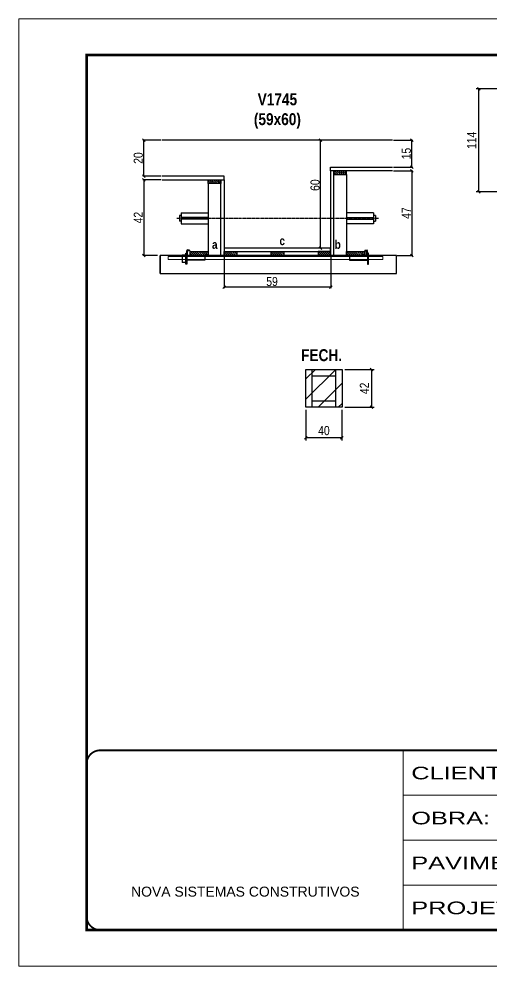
# Model space of a CAD drawing. Extents: x 3309 to 10008, y -2522 to 14608.
# Drawn here: x 4908 to 5431, y 5518 to 6568 of the extents above; entities that cross this region are included whole.
import ezdxf

# ---------------------------------------------------------------- set-up
doc = ezdxf.new("R2010")
doc.units = 0
for name, pattern in [('CONTINUO', [0]), ('DASHED', [0.75, 0.5, -0.25]), ('HIDDEN', [0.375, 0.25, -0.125])]:
    doc.linetypes.add(name, pattern=pattern)
for name, color, linetype in [('barrote', 251, 'Continuous'), ('COTA', 241, 'Continuous'), ('detalhes', 4, 'Continuous'), ('NOMENCLATURA', 7, 'Continuous'), ('Painéis', 200, 'Continuous'), ('presilha', 1, 'Continuous'), ('SARR_2.2x10', 60, 'Continuous'), ('SARR_2.2x7', 40, 'Continuous'), ('SARR_3.5x7', 81, 'Continuous'), ('TENSOR', 3, 'Continuous')]:
    doc.layers.add(name, color=color, linetype=linetype)
for name, color, linetype, lineweight in [('CONCRETO', 251, 'Continuous', 25), ('Folhas', 255, 'Continuous', 9), ('Hachura', 251, 'Continuous', 9), ('SARRAFO DE PRESSAO', 251, 'DASHED', 9), ('SCO-___-LAJ', 2, 'Continuous', 0)]:
    doc.layers.add(name, color=color, linetype=linetype, lineweight=lineweight)
doc.styles.add('ARIAL', font='arial.ttf')
doc.styles.add('COTA TECNICA', font='techl___.ttf', dxfattribs={"height": 10})
doc.styles.add('COTA TECNICA 2X', font='techl___.ttf', dxfattribs={"height": 10})
doc.styles.add('TECNICA', font='techb___.ttf', dxfattribs={"height": 10})
doc.styles.add('Tecnologia', font='')
doc.styles.get('Tecnologia').set_extended_font_data('Forgotten Futurist')
doc.dimstyles.new('PAINEL', dxfattribs={"dimtxt": 10, "dimasz": 3, "dimexe": 3, "dimexo": 3, "dimgap": 3, "dimtad": 1, "dimdec": 1, "dimzin": 12, "dimdsep": 46, "dimtxsty": 'COTA TECNICA', "dimblk1": 'OBLIQUE', "dimblk2": 'OBLIQUE', "dimsah": 1, "dimcen": 0.9, "dimclrd": 4, "dimclre": 4, "dimclrt": 240, "dimadec": 1, "dimazin": 3, "dimtfac": 1, "dimtdec": 1, "dimtmove": 0, "dimatfit": 3, "dimfxl": 1, "dimtolj": 1, "dimtzin": 12, "dimarcsym": 0})
doc.dimstyles.new('SECAO', dxfattribs={"dimscale": 0.333333, "dimtxt": 5, "dimasz": 9, "dimexe": 3, "dimexo": 3, "dimgap": 3, "dimtad": 1, "dimdec": 1, "dimlfac": 0.5, "dimzin": 12, "dimdsep": 46, "dimtxsty": 'COTA TECNICA 2X', "dimblk1": 'OBLIQUE', "dimblk2": 'OBLIQUE', "dimsah": 1, "dimcen": 0.9, "dimclrd": 4, "dimclre": 4, "dimclrt": 240, "dimadec": 1, "dimazin": 3, "dimtfac": 1, "dimtdec": 1, "dimtmove": 0, "dimatfit": 3, "dimfxl": 1, "dimtolj": 1, "dimtzin": 12, "dimarcsym": 0})

# ---------------------------------------------------------------- blocks, each defined once
blk = doc.blocks.new('9999999999')
at = {"color": 30, "linetype": 'CONTINUO'}
for p, q in [((98564.6, 34230.2), (98564.6, 34429.4)), ((98564.6, 34379.6), (99584, 34379.6)), ((98564.6, 34329.8), (99488, 34329.8)), ((98564.6, 34280), (99488, 34280))]:
    blk.add_line(p, q, dxfattribs=at)
at = {"color": 30, "linetype": 'CONTINUO', "const_width": 2}
blk.add_lwpolyline([(99584, 34230.2), (99584, 34414.4, 0.414214), (99569, 34429.4), (98229, 34429.4, 0.414214), (98214, 34414.4), (98214, 34245.2, 0.414214), (98229, 34230.2), (99584, 34230.2)], format="xyb", dxfattribs=at)
at = {"layer": 'Folhas'}
blk.add_lwpolyline([(98139, 34190.2), (99624, 34190.2), (99624, 35240.2), (98139, 35240.2)], close=True, dxfattribs=at)
at = {"layer": 'Folhas', "color": 30, "const_width": 3}
blk.add_lwpolyline([(98214, 34230.2), (99584, 34230.2), (99584, 35200.2), (98214, 35200.2)], close=True, dxfattribs=at)
at = {"color": 7, "linetype": 'Continuous', "ltscale": 5, "style": 'ARIAL'}
blk.add_text('NOVA SISTEMAS CONSTRUTIVOS', height=11.059, dxfattribs=at).set_placement((98263.2, 34267.2))
at = {"layer": 'Folhas', "color": 7, "style": 'Tecnologia', "width": 1.5}
for s, p in [('CLIENTE:', (98573.7, 34397.2)), ('OBRA:', (98573.7, 34347.3)), ('PAVIMENTO:', (98573.7, 34297.5)), ('PROJETO:', (98573.7, 34247.7))]:
    blk.add_text(s, height=14, dxfattribs=at).set_placement(p)
blk = doc.blocks.new('_Oblique')
at = {"color": 0, "linetype": 'ByBlock', "lineweight": -2}
blk.add_line((-0.5, -0.5), (0.5, 0.5), dxfattribs=at)
blk = doc.blocks.new('*D3597')
at = {"layer": 'COTA', "color": 4, "lineweight": -2, "transparency": 16777216}
for p, q in [((5135.3, 6304.6), (5135.3, 6269.5)), ((5253.3, 6304.6), (5253.3, 6269.5)), ((5253.3, 6270.5), (5135.3, 6270.5))]:
    blk.add_line(p, q, dxfattribs=at)
at = {"layer": 'Defpoints', "color": 0, "transparency": 16777216}
for p in [(5135.3, 6305.6), (5253.3, 6305.6), (5135.3, 6270.5)]:
    blk.add_point(p, dxfattribs=at)
at = {"layer": 'COTA', "color": 4, "lineweight": -2, "transparency": 16777216, "xscale": 3, "yscale": 3, "zscale": 3, "rotation": 180}
blk.add_blockref('_Oblique', (5135.3, 6270.5), dxfattribs=at)
at = {"layer": 'COTA', "color": 4, "lineweight": -2, "transparency": 16777216, "xscale": 3, "yscale": 3, "zscale": 3}
blk.add_blockref('_Oblique', (5253.3, 6270.5), dxfattribs=at)
at = {"layer": 'COTA', "color": 240, "transparency": 16777216, "insert": (5188.3, 6276.7), "char_height": 10, "attachment_point": 5, "style": 'COTA TECNICA 2X'}
blk.add_mtext('\\A1;59', dxfattribs=at)
blk = doc.blocks.new('PRESILHA METÁLICA 1')
at = {"layer": 'presilha'}
for p, q in [((7.5, 10.6), (7.5, 19.9)), ((12, 21), (8.6, 21)), ((9, 11.6), (9, 18.9)), ((12, 19.5), (9.6, 19.5)), ((12, 21), (12, 19.5)), ((0, 13), (6, 13)), ((0, 13), (0, 0)), ((6, 0), (0, 0)), ((6, 15.5), (7.5, 15.5)), ((6, -2.5), (6, 15.5)), ((6, 13), (6, 0)), ((7.5, 15.5), (7.5, -2.5)), ((37.5, 4.1), (7.5, 4.1)), ((37.5, 11), (9.6, 11)), ((37.5, 11), (37.5, 4.1)), ((7.5, -2.5), (6, -2.5))]:
    blk.add_line(p, q, dxfattribs=at)
for centre, radius, start, end in [((8.6, 19.9), 1.14, 90, 180), ((9.6, 18.9), 0.57, 90, 180), ((9.6, 11.6), 0.57, 180, 270)]:
    blk.add_arc(centre, radius, start, end, dxfattribs=at)
blk = doc.blocks.new('PRESILHA METÁLICA 2')
at = {"layer": 'presilha'}
for p, q in [((-5.2, 23.5), (-5.2, 22)), ((-5.2, 23.5), (-1.9, 23.5)), ((-5.2, 22), (-2.8, 22)), ((-2.2, 14.1), (-2.2, 21.4)), ((0.8, 18), (-0.8, 18)), ((-0.8, 18), (-0.8, 0)), ((-0.8, 14.6), (-0.8, 22.4)), ((0.8, 0), (0.8, 18)), ((-30.8, 13.5), (-30.8, 6.6)), ((-30.8, 13.5), (-2.8, 13.5)), ((-30.8, 6.6), (-0.8, 6.6)), ((-0.8, 0), (0.8, 0))]:
    blk.add_line(p, q, dxfattribs=at)
for centre, radius, start, end in [((-2.8, 21.4), 0.57, 0, 90), ((-1.9, 22.4), 1.14, 0, 90), ((-2.8, 14.1), 0.57, 270, 0)]:
    blk.add_arc(centre, radius, start, end, dxfattribs=at)
blk = doc.blocks.new('*D3598')
at = {"layer": 'COTA', "color": 4, "lineweight": -2, "transparency": 16777216}
for p, q in [((5065.6, 6389.6), (5045.2, 6389.6)), ((5046.2, 6389.6), (5046.2, 6305.6)), ((5061.4, 6305.6), (5045.2, 6305.6))]:
    blk.add_line(p, q, dxfattribs=at)
at = {"layer": 'Defpoints', "color": 0, "transparency": 16777216}
for p in [(5066.6, 6389.6), (5046.2, 6305.6), (5062.4, 6305.6)]:
    blk.add_point(p, dxfattribs=at)
at = {"layer": 'COTA', "color": 4, "lineweight": -2, "transparency": 16777216, "xscale": 3, "yscale": 3, "zscale": 3}
for p, rotation in [((5046.2, 6389.6), 90), ((5046.2, 6305.6), 270)]:
    blk.add_blockref('_Oblique', p, dxfattribs=dict(at, rotation=rotation))
at = {"layer": 'COTA', "color": 240, "transparency": 16777216, "insert": (5040.1, 6347.6), "char_height": 10, "attachment_point": 5, "rotation": 90, "style": 'COTA TECNICA 2X'}
blk.add_mtext('\\A1;42', dxfattribs=at)
blk = doc.blocks.new('*D3599')
at = {"layer": 'COTA', "color": 4, "lineweight": -2, "transparency": 16777216}
for p, q in [((5322.9, 6399.6), (5344.2, 6399.6)), ((5343.2, 6399.6), (5343.2, 6305.6)), ((5327.1, 6305.6), (5344.2, 6305.6))]:
    blk.add_line(p, q, dxfattribs=at)
at = {"layer": 'Defpoints', "color": 0, "transparency": 16777216}
for p in [(5321.9, 6399.6), (5326.1, 6305.6), (5343.2, 6305.6)]:
    blk.add_point(p, dxfattribs=at)
at = {"layer": 'COTA', "color": 4, "lineweight": -2, "transparency": 16777216, "xscale": 3, "yscale": 3, "zscale": 3}
for p, rotation in [((5343.2, 6399.6), 90), ((5343.2, 6305.6), 270)]:
    blk.add_blockref('_Oblique', p, dxfattribs=dict(at, rotation=rotation))
at = {"layer": 'COTA', "color": 240, "transparency": 16777216, "insert": (5337.1, 6352.6), "char_height": 10, "attachment_point": 5, "rotation": 90, "style": 'COTA TECNICA 2X'}
blk.add_mtext('\\A1;47', dxfattribs=at)
blk = doc.blocks.new('*D3600')
at = {"layer": 'COTA', "color": 4, "lineweight": -2, "transparency": 16777216}
for p, q in [((5252.3, 6433.6), (5241.1, 6433.6)), ((5242.1, 6313.6), (5242.1, 6433.6)), ((5252.3, 6313.6), (5241.1, 6313.6))]:
    blk.add_line(p, q, dxfattribs=at)
at = {"layer": 'Defpoints', "color": 0, "transparency": 16777216}
for p in [(5242.1, 6433.6), (5253.3, 6433.6), (5253.3, 6313.6)]:
    blk.add_point(p, dxfattribs=at)
at = {"layer": 'COTA', "color": 4, "lineweight": -2, "transparency": 16777216, "xscale": 3, "yscale": 3, "zscale": 3}
for p, rotation in [((5242.1, 6433.6), 90), ((5242.1, 6313.6), 270)]:
    blk.add_blockref('_Oblique', p, dxfattribs=dict(at, rotation=rotation))
at = {"layer": 'COTA', "color": 240, "transparency": 16777216, "insert": (5236, 6383.6), "char_height": 10, "attachment_point": 5, "rotation": 90, "style": 'COTA TECNICA 2X'}
blk.add_mtext('\\A1;60', dxfattribs=at)
blk = doc.blocks.new('*D3601')
at = {"layer": 'COTA', "color": 4, "lineweight": -2, "transparency": 16777216}
for p, q in [((5322.9, 6433.6), (5344.2, 6433.6)), ((5343.2, 6403.6), (5343.2, 6433.6)), ((5322.9, 6403.6), (5344.2, 6403.6))]:
    blk.add_line(p, q, dxfattribs=at)
at = {"layer": 'Defpoints', "color": 0, "transparency": 16777216}
for p in [(5321.9, 6433.6), (5343.2, 6433.6), (5321.9, 6403.6)]:
    blk.add_point(p, dxfattribs=at)
at = {"layer": 'COTA', "color": 4, "lineweight": -2, "transparency": 16777216, "xscale": 3, "yscale": 3, "zscale": 3}
for p, rotation in [((5343.2, 6433.6), 90), ((5343.2, 6403.6), 270)]:
    blk.add_blockref('_Oblique', p, dxfattribs=dict(at, rotation=rotation))
at = {"layer": 'COTA', "color": 240, "transparency": 16777216, "insert": (5337.1, 6418.6), "char_height": 10, "attachment_point": 5, "rotation": 90, "style": 'COTA TECNICA 2X'}
blk.add_mtext('\\A1;15', dxfattribs=at)
blk = doc.blocks.new('*D3618')
at = {"layer": 'COTA', "color": 4, "lineweight": -2, "transparency": 16777216}
for p, q in [((5065.6, 6433.6), (5045.2, 6433.6)), ((5046.2, 6393.6), (5046.2, 6433.6)), ((5065.6, 6393.6), (5045.2, 6393.6))]:
    blk.add_line(p, q, dxfattribs=at)
at = {"layer": 'Defpoints', "color": 0, "transparency": 16777216}
for p in [(5046.2, 6433.6), (5066.6, 6433.6), (5066.6, 6393.6)]:
    blk.add_point(p, dxfattribs=at)
at = {"layer": 'COTA', "color": 4, "lineweight": -2, "transparency": 16777216, "xscale": 3, "yscale": 3, "zscale": 3}
for p, rotation in [((5046.2, 6433.6), 90), ((5046.2, 6393.6), 270)]:
    blk.add_blockref('_Oblique', p, dxfattribs=dict(at, rotation=rotation))
at = {"layer": 'COTA', "color": 240, "transparency": 16777216, "insert": (5040.1, 6413.6), "char_height": 10, "attachment_point": 5, "rotation": 90, "style": 'COTA TECNICA 2X'}
blk.add_mtext('\\A1;20', dxfattribs=at)
blk = doc.blocks.new('*D3623')
at = {"layer": 'COTA', "color": 4, "lineweight": -2, "transparency": 16777216}
for p, q in [((5470.9, 6490.2), (5414.6, 6490.2)), ((5417.6, 6376.2), (5417.6, 6490.2)), ((5470.9, 6376.2), (5414.6, 6376.2))]:
    blk.add_line(p, q, dxfattribs=at)
at = {"layer": 'Defpoints', "color": 0, "transparency": 16777216}
for p in [(5417.6, 6490.2), (5473.9, 6490.2), (5473.9, 6376.2)]:
    blk.add_point(p, dxfattribs=at)
at = {"layer": 'COTA', "color": 4, "lineweight": -2, "transparency": 16777216, "xscale": 3, "yscale": 3, "zscale": 3}
for p, rotation in [((5417.6, 6490.2), 90), ((5417.6, 6376.2), 270)]:
    blk.add_blockref('_Oblique', p, dxfattribs=dict(at, rotation=rotation))
at = {"layer": 'COTA', "color": 240, "transparency": 16777216, "insert": (5409.5, 6433.2), "char_height": 10, "attachment_point": 5, "rotation": 90, "style": 'COTA TECNICA'}
blk.add_mtext('\\A1;114', dxfattribs=at)
blk = doc.blocks.new('*D3616')
at = {"layer": 'COTA', "color": 4, "lineweight": -2, "transparency": 16777216}
for p, q in [((5225.8, 6134.3), (5225.8, 6100.3)), ((5265.8, 6134.3), (5265.8, 6100.3)), ((5265.8, 6103.3), (5225.8, 6103.3))]:
    blk.add_line(p, q, dxfattribs=at)
at = {"layer": 'Defpoints', "color": 0, "transparency": 16777216}
for p in [(5225.8, 6137.3), (5265.8, 6137.3), (5225.8, 6103.3)]:
    blk.add_point(p, dxfattribs=at)
at = {"layer": 'COTA', "color": 4, "lineweight": -2, "transparency": 16777216, "xscale": 3, "yscale": 3, "zscale": 3, "rotation": 180}
blk.add_blockref('_Oblique', (5225.8, 6103.3), dxfattribs=at)
at = {"layer": 'COTA', "color": 4, "lineweight": -2, "transparency": 16777216, "xscale": 3, "yscale": 3, "zscale": 3}
blk.add_blockref('_Oblique', (5265.8, 6103.3), dxfattribs=at)
at = {"layer": 'COTA', "color": 240, "transparency": 16777216, "insert": (5245.8, 6111.4), "char_height": 10, "attachment_point": 5, "style": 'COTA TECNICA'}
blk.add_mtext('\\A1;40', dxfattribs=at)
blk = doc.blocks.new('*D3617')
at = {"layer": 'COTA', "color": 4, "lineweight": -2, "transparency": 16777216}
for p, q in [((5268.8, 6179.3), (5301.6, 6179.3)), ((5298.6, 6179.3), (5298.6, 6137.3)), ((5268.8, 6137.3), (5301.6, 6137.3))]:
    blk.add_line(p, q, dxfattribs=at)
at = {"layer": 'Defpoints', "color": 0, "transparency": 16777216}
for p in [(5265.8, 6179.3), (5265.8, 6137.3), (5298.6, 6137.3)]:
    blk.add_point(p, dxfattribs=at)
at = {"layer": 'COTA', "color": 4, "lineweight": -2, "transparency": 16777216, "xscale": 3, "yscale": 3, "zscale": 3}
for p, rotation in [((5298.6, 6179.3), 90), ((5298.6, 6137.3), 270)]:
    blk.add_blockref('_Oblique', p, dxfattribs=dict(at, rotation=rotation))
at = {"layer": 'COTA', "color": 240, "transparency": 16777216, "insert": (5290.6, 6158.3), "char_height": 10, "attachment_point": 5, "rotation": 90, "style": 'COTA TECNICA'}
blk.add_mtext('\\A1;42', dxfattribs=at)

msp = doc.modelspace()

# ---------------------------------------------------------------- hatches: boundary and pattern name
at = {"layer": 'Hachura', "linetype": 'ByBlock'}
h = msp.add_hatch(dxfattribs=at)
h.set_pattern_fill('ANSI31', color=256, scale=5)
h.paths.add_polyline_path([(5232.84, 6179.3), (5225.84, 6179.3), (5225.84, 6137.3), (5232.84, 6137.3)])
h.paths.add_polyline_path([(5258.84, 6172.3), (5258.84, 6179.3), (5232.84, 6179.3), (5232.84, 6172.3)])
h.paths.add_polyline_path([(5258.84, 6137.3), (5265.84, 6137.3), (5265.84, 6179.3), (5258.84, 6179.3)])
h.paths.add_polyline_path([(5232.84, 6172.3), (5232.84, 6144.3), (5258.84, 6144.3), (5258.84, 6172.3)])
h.paths.add_polyline_path([(5258.84, 6137.3), (5258.84, 6144.3), (5232.84, 6144.3), (5232.84, 6137.3)])
at = {"layer": 'SARR_2.2x10'}
h = msp.add_hatch(dxfattribs=at)
h.set_pattern_fill('ANSI31', color=256, scale=0.5, angle=90)
h.set_pattern_definition([(135, (38291.1888, -117206.5457), (-1.122532015, -1.122532015), [])])
h.paths.add_polyline_path([(5097.65, 6310.02), (5097.65, 6305.62), (5117.65, 6305.62), (5117.65, 6310.02)])
h = msp.add_hatch(dxfattribs=at)
h.set_pattern_fill('ANSI31', color=256, scale=0.5, angle=90)
h.set_pattern_definition([(135, (38464.3888, -117206.5457), (-1.122532015, -1.122532015), [])])
h.paths.add_polyline_path([(5270.85, 6310.02), (5270.85, 6305.62), (5290.85, 6305.62), (5290.85, 6310.02)])
at = {"layer": 'SARR_2.2x7'}
h = msp.add_hatch(dxfattribs=at)
h.set_pattern_fill('ANSI31', color=256, scale=0.5, angle=90)
h.set_pattern_definition([(135, (38365.1888, -117116.9457), (-1.122532015, -1.122532015), [])])
h.paths.add_polyline_path([(5256.85, 6399.62), (5256.85, 6395.22), (5270.85, 6395.22), (5270.85, 6399.62)])
h = msp.add_hatch(dxfattribs=at)
h.set_pattern_fill('ANSI31', color=256, scale=0.5, angle=90)
h.set_pattern_definition([(135, (38305.1888, -117126.9457), (-1.122532015, -1.122532015), [])])
h.paths.add_polyline_path([(5131.65, 6389.62), (5131.65, 6385.22), (5117.65, 6385.22), (5117.65, 6389.62)])
h = msp.add_hatch(dxfattribs=at)
h.set_pattern_fill('ANSI31', color=256, scale=0.5, angle=90)
h.set_pattern_definition([(135, (38370.7888, -117206.5457), (-1.122532015, -1.122532015), [])])
h.paths.add_polyline_path([(5149.25, 6305.62), (5149.25, 6310.02), (5135.25, 6310.02), (5135.25, 6305.62)])
h = msp.add_hatch(dxfattribs=at)
h.set_pattern_fill('ANSI31', color=256, scale=0.5, angle=90)
h.set_pattern_definition([(135, (38422.7888, -117206.5457), (-1.122532015, -1.122532015), [])])
h.paths.add_polyline_path([(5201.25, 6305.62), (5201.25, 6310.02), (5187.25, 6310.02), (5187.25, 6305.62)])
h = msp.add_hatch(dxfattribs=at)
h.set_pattern_fill('ANSI31', color=256, scale=0.5, angle=90)
h.set_pattern_definition([(135, (38450.7888, -117206.5457), (-1.122532015, -1.122532015), [])])
h.paths.add_polyline_path([(5239.25, 6310.02), (5239.25, 6305.62), (5253.25, 6305.62), (5253.25, 6310.02)])

# ---------------------------------------------------------------- linework, layer by layer
at = {"ltscale": 3}
for p, q in [((5087.65, 6352.8), (5087.65, 6340.8)), ((5087.65, 6352.8), (5117.65, 6352.8)), ((5300.85, 6352.8), (5270.85, 6352.8)), ((5300.85, 6352.8), (5300.85, 6340.8)), ((5085.65, 6349.8), (5085.65, 6343.8)), ((5087.65, 6349.8), (5085.65, 6349.8)), ((5087.65, 6343.8), (5085.65, 6343.8)), ((5117.65, 6347.8), (5087.65, 6347.8)), ((5117.65, 6345.8), (5087.65, 6345.8)), ((5270.85, 6347.8), (5300.85, 6347.8)), ((5270.85, 6345.8), (5300.85, 6345.8)), ((5302.85, 6349.8), (5300.85, 6349.8)), ((5300.85, 6343.8), (5302.85, 6343.8)), ((5302.85, 6349.8), (5302.85, 6343.8)), ((5087.65, 6340.8), (5117.65, 6340.8)), ((5300.85, 6340.8), (5270.85, 6340.8))]:
    msp.add_line(p, q, dxfattribs=at)
at = {"layer": 'barrote'}
msp.add_lwpolyline([(5064.2, 6285.62), (5326.11, 6285.62), (5326.11, 6305.62), (5064.2, 6305.62)], close=True, dxfattribs=at)
at = {"layer": 'CONCRETO', "linetype": 'Continuous'}
msp.add_line((5321.95, 6433.62), (5066.55, 6433.62), dxfattribs=at)
at = {"layer": 'detalhes', "color": 250}
msp.add_line((5064.2, 6285.62), (5064.2, 6305.62), dxfattribs=at)
at = {"layer": 'Painéis', "linetype": 'ByBlock'}
for p, q in [((5225.84, 6137.3), (5225.84, 6179.3)), ((5225.84, 6179.3), (5265.84, 6179.3)), ((5265.84, 6179.3), (5265.84, 6137.3)), ((5265.84, 6137.3), (5225.84, 6137.3))]:
    msp.add_line(p, q, dxfattribs=at)
at = {"layer": 'Painéis', "linetype": 'Continuous', "elevation": 0}
for points in [[(5321.95, 6399.62), (5253.25, 6399.62), (5253.25, 6403.62), (5321.95, 6403.62)], [(5066.55, 6389.62), (5135.25, 6389.62), (5135.25, 6393.62), (5066.55, 6393.62)]]:
    msp.add_lwpolyline(points, dxfattribs=at)
at = {"layer": 'Painéis', "linetype": 'Continuous'}
for points in [[(5256.85, 6305.62), (5256.85, 6399.62), (5253.25, 6399.62), (5253.25, 6305.62)], [(5131.65, 6305.62), (5131.65, 6389.62), (5135.25, 6389.62), (5135.25, 6305.62)], [(5253.25, 6313.62), (5135.25, 6313.62), (5135.25, 6310.02), (5253.25, 6310.02)]]:
    msp.add_lwpolyline(points, close=True, dxfattribs=at)
at = {"layer": 'SARR_2.2x10'}
for points in [[(5097.65, 6310.02), (5117.65, 6310.02), (5117.65, 6305.62), (5097.65, 6305.62)], [(5270.85, 6310.02), (5290.85, 6310.02), (5290.85, 6305.62), (5270.85, 6305.62)]]:
    msp.add_lwpolyline(points, close=True, dxfattribs=at)
at = {"layer": 'SARR_2.2x7', "linetype": 'Continuous'}
for p, q in [((5232.84, 6137.3), (5232.84, 6179.3)), ((5258.84, 6137.3), (5258.84, 6179.3)), ((5232.84, 6172.3), (5258.84, 6172.3)), ((5232.84, 6144.3), (5258.84, 6144.3))]:
    msp.add_line(p, q, dxfattribs=at)
at = {"layer": 'SARR_2.2x7', "elevation": 0}
for points in [[(5270.85, 6399.62), (5256.85, 6399.62), (5256.85, 6395.22), (5270.85, 6395.22)], [(5117.65, 6389.62), (5131.65, 6389.62), (5131.65, 6385.22), (5117.65, 6385.22)]]:
    msp.add_lwpolyline(points, close=True, dxfattribs=at)
at = {"layer": 'SARR_2.2x7'}
for points in [[(5135.25, 6310.02), (5149.25, 6310.02), (5149.25, 6305.62), (5135.25, 6305.62)], [(5187.25, 6310.02), (5201.25, 6310.02), (5201.25, 6305.62), (5187.25, 6305.62)], [(5253.25, 6310.02), (5239.25, 6310.02), (5239.25, 6305.62), (5253.25, 6305.62)]]:
    msp.add_lwpolyline(points, close=True, dxfattribs=at)
at = {"layer": 'SARR_3.5x7'}
for points in [[(5256.85, 6395.22), (5270.85, 6395.22), (5270.85, 6305.62), (5256.85, 6305.62)], [(5131.65, 6385.22), (5117.65, 6385.22), (5117.65, 6305.62), (5131.65, 6305.62)]]:
    msp.add_lwpolyline(points, close=True, dxfattribs=at)
at = {"layer": 'SCO-___-LAJ', "color": 1}
msp.add_lwpolyline([(5073.2, 6304.29), (5311.03, 6304.29), (5311.03, 6301.09), (5073.2, 6301.09)], close=True, dxfattribs=at)
at = {"layer": 'TENSOR', "linetype": 'HIDDEN', "ltscale": 0.5}
msp.add_line((5082.65, 6346.8), (5306.15, 6346.8), dxfattribs=at)

# ---------------------------------------------------------------- block references
at = {"layer": 'presilha', "xscale": 0.6666666666666666, "yscale": 0.6666666666666666, "zscale": 0.6666666666666666}
for name, p in [('PRESILHA METÁLICA 1', (5088.78, 6297.66)), ('PRESILHA METÁLICA 2', (5294.53, 6295.99))]:
    msp.add_blockref(name, p, dxfattribs=at)
at = {"layer": 'SARRAFO DE PRESSAO', "color": 6, "linetype": 'ByBlock'}
msp.add_blockref('9999999999', (-93231.11, -28672.37), dxfattribs=at)

# ---------------------------------------------------------------- texts
at = {"layer": 'detalhes', "style": 'TECNICA'}
for s, p in [('c', (5196.51, 6317.1)), ('b', (5257.75, 6312.97)), ('a', (5121.78, 6312.99))]:
    msp.add_text(s, height=9.6, dxfattribs=at).set_placement(p)
at = {"layer": 'NOMENCLATURA', "style": 'TECNICA'}
msp.add_text('FECH.', height=13.2, dxfattribs=at).set_placement((5220.53, 6188.48))
at = {"layer": 'NOMENCLATURA', "insert": (5194.25, 6485.32), "char_height": 13.2, "attachment_point": 2, "style": 'TECNICA'}
msp.add_mtext_dynamic_manual_height_columns('V1745\\P(59x60)', width=300.2766, gutter_width=1, heights=[0], dxfattribs=at)

# ---------------------------------------------------------------- dimensions: what is measured, and where the dimension line sits
at = {"layer": 'COTA'}
for base, p1, p2, dimstyle, picture, middle in [((5417.58, 6490.23), (5473.93, 6376.23), (5473.93, 6490.23), 'PAINEL', '*D3623', (5409.51, 6433.23)), ((5046.2, 6433.62), (5066.55, 6393.62), (5066.55, 6433.62), 'SECAO', '*D3618', (5040.1, 6413.62)), ((5343.17, 6433.62), (5321.95, 6403.62), (5321.95, 6433.62), 'SECAO', '*D3601', (5337.06, 6418.62)), ((5343.17, 6305.62, 0), (5321.95, 6399.62), (5326.06, 6305.62, 0), 'SECAO', '*D3599', (5337.1, 6352.62, 0)), ((5046.2, 6305.62, 0), (5066.55, 6389.62), (5062.44, 6305.62, 0), 'SECAO', '*D3598', (5040.13, 6347.62, 0)), ((5298.62, 6137.3), (5265.84, 6179.3), (5265.84, 6137.3), 'PAINEL', '*D3617', (5290.55, 6158.3))]:
    dim = msp.add_linear_dim(base=base, p1=p1, p2=p2, angle=90, dimstyle=dimstyle, dxfattribs=at)
    dim.commit()
    dim.dimension.update_dxf_attribs({"geometry": picture, "text_midpoint": middle})
for base, p1, p2, angle, picture, middle in [((5242.07, 6433.62), (5253.25, 6313.62), (5253.25, 6433.62), 90, '*D3600', (5242.07, 6383.62)), ((5135.25, 6270.53), (5253.25, 6305.62), (5135.25, 6305.62), 180, '*D3597', (5188.25, 6270.53))]:
    dim = msp.add_linear_dim(base=base, p1=p1, p2=p2, angle=angle, dimstyle='SECAO', dxfattribs=at)
    dim.commit()
    dim.dimension.update_dxf_attribs({"geometry": picture, "text_midpoint": middle, "dimtype": 160})
dim = msp.add_linear_dim(base=(5225.84, 6103.27), p1=(5265.84, 6137.3), p2=(5225.84, 6137.3), dimstyle='PAINEL', dxfattribs=at)
dim.commit()
dim.dimension.update_dxf_attribs({"geometry": '*D3616', "text_midpoint": (5245.84, 6111.37)})

doc.saveas('drawing.dxf')
